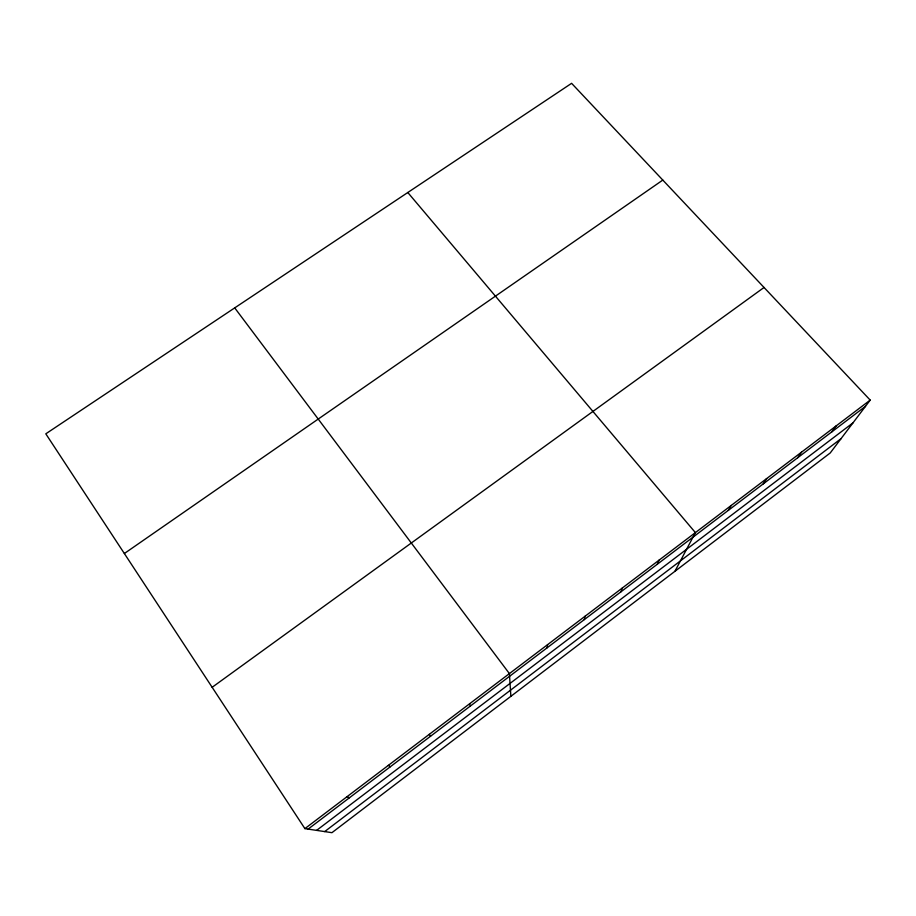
<?xml version="1.0" encoding="UTF-8"?>
<svg xmlns="http://www.w3.org/2000/svg" width="916" height="916" viewBox="0 0 916 916"><rect width="100%" height="100%" fill="white"/><g stroke="black" fill="none" stroke-linecap="round" stroke-linejoin="round"><path stroke-width="1.37" d="M547.173 647.772L547.539 644.692M584.305 619.605L585.198 616.136M620.979 591.793L622.388 587.946M657.196 564.313L659.119 560.111M674.909 571.321L695.393 532.608L407.803 192.509M728.323 510.372L731.208 505.46M763.234 483.877L766.6 478.633M797.733 457.714L801.557 452.138M831.82 431.86L836.079 425.963M870.2 400.097L830.217 452.973L331.935 832.678L304.902 828.625L45.8 433.818L571.595 83.322L870.2 400.097L304.902 828.625M316.604 830.377L853.002 422.849M324.688 831.591L841.037 438.672M308.108 829.106L865.505 406.315M212.146 687.298L764.036 287.475M124.358 553.516L662.806 180.074M346.901 796.783L349.477 797.733M388.35 765.364L390.296 766.772M234.714 307.89L509.399 673.603L510.876 696.32M429.238 734.369L430.577 736.212M469.576 703.786L470.332 706.053"/></g></svg>
